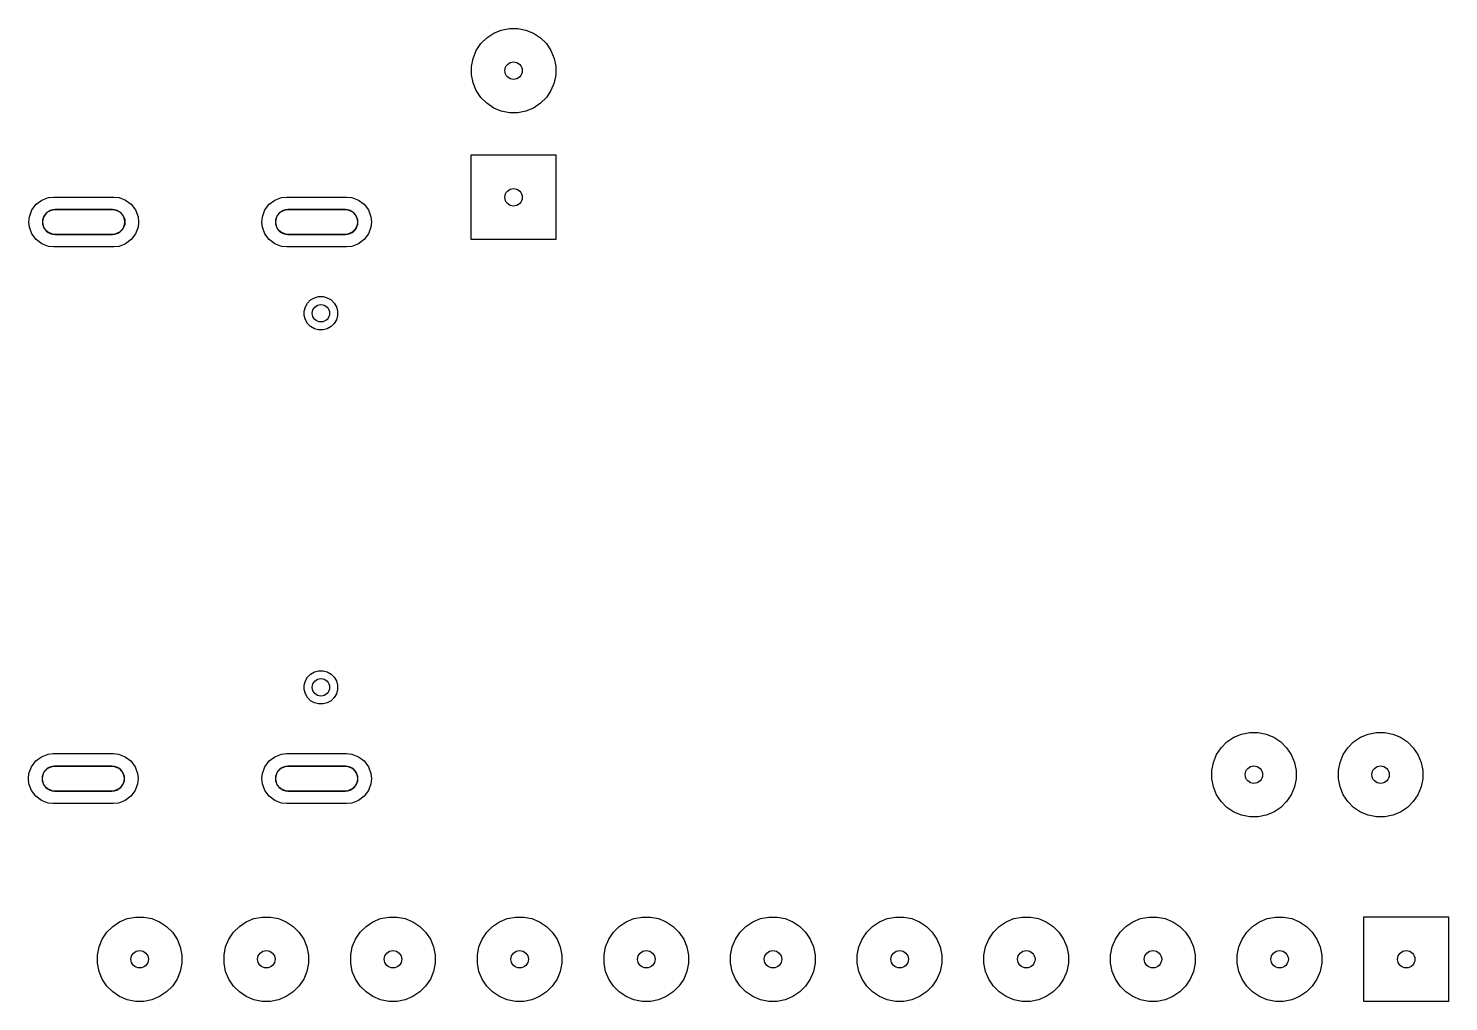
# Model space of a CAD drawing. Extents: x 2.11 to 4.4, y -4.7 to -3.04.
# Drawn here: x 2.109 to 3.23, y -4.699 to -3.931 of the extents above; entities that cross this region are included whole.
import ezdxf

# ---------------------------------------------------------------- set-up
doc = ezdxf.new("R2010")
doc.units = 0
doc.header["$MEASUREMENT"] = 0
doc.layers.add('BLACK', color=7, linetype='CONTINUOUS')

msp = doc.modelspace()

# ---------------------------------------------------------------- linework, layer by layer
at = {"layer": 'BLACK', "linetype": 'CONTINUOUS'}
for p, q in [((2.4709, -3.9381), (2.4764, -3.9345)), ((2.4764, -3.9345), (2.4824, -3.932)), ((2.4824, -3.932), (2.4888, -3.9307)), ((2.4888, -3.9307), (2.4954, -3.9307)), ((2.4954, -3.9307), (2.5018, -3.932)), ((2.5018, -3.932), (2.5079, -3.9345)), ((2.5079, -3.9345), (2.5134, -3.9381)), ((2.4626, -3.9482), (2.4663, -3.9427)), ((2.4663, -3.9427), (2.4709, -3.9381)), ((2.5134, -3.9381), (2.518, -3.9427)), ((2.518, -3.9427), (2.5216, -3.9482)), ((2.4588, -3.9607), (2.4601, -3.9543)), ((2.4601, -3.9543), (2.4626, -3.9482)), ((2.5216, -3.9482), (2.5241, -3.9543)), ((2.5241, -3.9543), (2.5254, -3.9607)), ((2.4588, -3.9673), (2.4588, -3.9607)), ((2.4601, -3.9737), (2.4588, -3.9673)), ((2.5254, -3.9673), (2.5241, -3.9737)), ((2.5254, -3.9607), (2.5254, -3.9673)), ((2.4626, -3.9798), (2.4601, -3.9737)), ((2.4663, -3.9852), (2.4626, -3.9798)), ((2.5216, -3.9798), (2.518, -3.9852)), ((2.5241, -3.9737), (2.5216, -3.9798)), ((2.4709, -3.9898), (2.4663, -3.9852)), ((2.4764, -3.9935), (2.4709, -3.9898)), ((2.5134, -3.9898), (2.5079, -3.9935)), ((2.518, -3.9852), (2.5134, -3.9898)), ((2.4824, -3.996), (2.4764, -3.9935)), ((2.4888, -3.9973), (2.4824, -3.996)), ((2.4954, -3.9973), (2.4888, -3.9973)), ((2.5018, -3.996), (2.4954, -3.9973)), ((2.5079, -3.9935), (2.5018, -3.996)), ((2.4587, -4.0974), (2.4587, -4.0305)), ((2.4587, -4.0305), (2.5256, -4.0305)), ((2.5256, -4.0305), (2.5256, -4.0974)), ((2.1119, -4.074), (2.1152, -4.0695)), ((2.1152, -4.0695), (2.1197, -4.0662)), ((2.1197, -4.0662), (2.125, -4.0642)), ((2.125, -4.0642), (2.1291, -4.0638)), ((2.1291, -4.0638), (2.1764, -4.0638)), ((2.1764, -4.0638), (2.1806, -4.0642)), ((2.1806, -4.0642), (2.1858, -4.0662)), ((2.1858, -4.0662), (2.1903, -4.0695)), ((2.1903, -4.0695), (2.1937, -4.074)), ((2.2957, -4.074), (2.2991, -4.0695)), ((2.2991, -4.0695), (2.3036, -4.0662)), ((2.3036, -4.0662), (2.3088, -4.0642)), ((2.3088, -4.0642), (2.313, -4.0638)), ((2.313, -4.0638), (2.3602, -4.0638)), ((2.3602, -4.0638), (2.3644, -4.0642)), ((2.3644, -4.0642), (2.3697, -4.0662)), ((2.3697, -4.0662), (2.3742, -4.0695)), ((2.3742, -4.0695), (2.3775, -4.074)), ((2.1095, -4.0835), (2.1099, -4.0793)), ((2.1099, -4.0793), (2.1119, -4.074)), ((2.1205, -4.0815), (2.1219, -4.078)), ((2.1219, -4.078), (2.1247, -4.0753)), ((2.1247, -4.0753), (2.1282, -4.0738)), ((2.1282, -4.0738), (2.1301, -4.0736)), ((2.1301, -4.0736), (2.1754, -4.0736)), ((2.1754, -4.0736), (2.1773, -4.0738)), ((2.1773, -4.0738), (2.1809, -4.0753)), ((2.1809, -4.0753), (2.1836, -4.078)), ((2.1836, -4.078), (2.1851, -4.0815)), ((2.1937, -4.074), (2.1956, -4.0793)), ((2.1956, -4.0793), (2.1961, -4.0835)), ((2.2933, -4.0835), (2.2938, -4.0793)), ((2.2938, -4.0793), (2.2957, -4.074)), ((2.3043, -4.0815), (2.3058, -4.078)), ((2.3058, -4.078), (2.3085, -4.0753)), ((2.3085, -4.0753), (2.3121, -4.0738)), ((2.3121, -4.0738), (2.314, -4.0736)), ((2.314, -4.0736), (2.3593, -4.0736)), ((2.3593, -4.0736), (2.3612, -4.0738)), ((2.3612, -4.0738), (2.3647, -4.0753)), ((2.3647, -4.0753), (2.3674, -4.078)), ((2.3674, -4.078), (2.3689, -4.0815)), ((2.3775, -4.074), (2.3795, -4.0793)), ((2.3795, -4.0793), (2.3799, -4.0835)), ((2.1099, -4.0876), (2.1095, -4.0835)), ((2.1119, -4.0929), (2.1099, -4.0876)), ((2.1205, -4.0854), (2.1205, -4.0815)), ((2.1219, -4.0889), (2.1205, -4.0854)), ((2.1247, -4.0916), (2.1219, -4.0889)), ((2.1282, -4.0931), (2.1247, -4.0916)), ((2.1809, -4.0916), (2.1773, -4.0931)), ((2.1836, -4.0889), (2.1809, -4.0916)), ((2.1851, -4.0854), (2.1836, -4.0889)), ((2.1851, -4.0815), (2.1851, -4.0854)), ((2.1956, -4.0876), (2.1937, -4.0929)), ((2.1961, -4.0835), (2.1956, -4.0876)), ((2.2938, -4.0876), (2.2933, -4.0835)), ((2.2957, -4.0929), (2.2938, -4.0876)), ((2.3043, -4.0854), (2.3043, -4.0815)), ((2.3058, -4.0889), (2.3043, -4.0854)), ((2.3085, -4.0916), (2.3058, -4.0889)), ((2.3121, -4.0931), (2.3085, -4.0916)), ((2.3647, -4.0916), (2.3612, -4.0931)), ((2.3674, -4.0889), (2.3647, -4.0916)), ((2.3689, -4.0854), (2.3674, -4.0889)), ((2.3689, -4.0815), (2.3689, -4.0854)), ((2.3795, -4.0876), (2.3775, -4.0929)), ((2.3799, -4.0835), (2.3795, -4.0876)), ((2.1152, -4.0974), (2.1119, -4.0929)), ((2.1197, -4.1007), (2.1152, -4.0974)), ((2.125, -4.1027), (2.1197, -4.1007)), ((2.1291, -4.1031), (2.125, -4.1027)), ((2.1301, -4.0933), (2.1282, -4.0931)), ((2.1764, -4.1031), (2.1291, -4.1031)), ((2.1754, -4.0933), (2.1301, -4.0933)), ((2.1773, -4.0931), (2.1754, -4.0933)), ((2.1806, -4.1027), (2.1764, -4.1031)), ((2.1858, -4.1007), (2.1806, -4.1027)), ((2.1903, -4.0974), (2.1858, -4.1007)), ((2.1937, -4.0929), (2.1903, -4.0974)), ((2.2991, -4.0974), (2.2957, -4.0929)), ((2.3036, -4.1007), (2.2991, -4.0974)), ((2.3088, -4.1027), (2.3036, -4.1007)), ((2.313, -4.1031), (2.3088, -4.1027)), ((2.314, -4.0933), (2.3121, -4.0931)), ((2.3602, -4.1031), (2.313, -4.1031)), ((2.3593, -4.0933), (2.314, -4.0933)), ((2.3612, -4.0931), (2.3593, -4.0933)), ((2.3644, -4.1027), (2.3602, -4.1031)), ((2.3697, -4.1007), (2.3644, -4.1027)), ((2.3742, -4.0974), (2.3697, -4.1007)), ((2.3775, -4.0929), (2.3742, -4.0974)), ((2.5256, -4.0974), (2.4587, -4.0974)), ((2.3278, -4.1505), (2.3295, -4.1475)), ((2.3295, -4.1475), (2.3319, -4.145)), ((2.3319, -4.145), (2.3349, -4.1433)), ((2.3349, -4.1433), (2.3382, -4.1424)), ((2.3382, -4.1424), (2.3417, -4.1424)), ((2.3417, -4.1424), (2.345, -4.1433)), ((2.345, -4.1433), (2.348, -4.145)), ((2.348, -4.145), (2.3504, -4.1475)), ((2.3504, -4.1475), (2.3522, -4.1505)), ((2.3269, -4.1538), (2.3278, -4.1505)), ((2.3269, -4.1572), (2.3269, -4.1538)), ((2.3278, -4.1606), (2.3269, -4.1572)), ((2.3522, -4.1505), (2.353, -4.1538)), ((2.353, -4.1572), (2.3522, -4.1606)), ((2.353, -4.1538), (2.353, -4.1572)), ((2.3295, -4.1635), (2.3278, -4.1606)), ((2.3319, -4.166), (2.3295, -4.1635)), ((2.3349, -4.1677), (2.3319, -4.166)), ((2.3382, -4.1686), (2.3349, -4.1677)), ((2.3417, -4.1686), (2.3382, -4.1686)), ((2.345, -4.1677), (2.3417, -4.1686)), ((2.348, -4.166), (2.345, -4.1677)), ((2.3504, -4.1635), (2.348, -4.166)), ((2.3522, -4.1606), (2.3504, -4.1635)), ((2.3319, -4.4403), (2.3349, -4.4386)), ((2.3349, -4.4386), (2.3382, -4.4377)), ((2.3382, -4.4377), (2.3417, -4.4377)), ((2.3417, -4.4377), (2.345, -4.4386)), ((2.345, -4.4386), (2.348, -4.4403)), ((2.3269, -4.4491), (2.3278, -4.4457)), ((2.3269, -4.4525), (2.3269, -4.4491)), ((2.3278, -4.4457), (2.3295, -4.4428)), ((2.3295, -4.4428), (2.3319, -4.4403)), ((2.348, -4.4403), (2.3504, -4.4428)), ((2.3504, -4.4428), (2.3522, -4.4457)), ((2.3522, -4.4457), (2.353, -4.4491)), ((2.353, -4.4491), (2.353, -4.4525)), ((2.3278, -4.4558), (2.3269, -4.4525)), ((2.3295, -4.4588), (2.3278, -4.4558)), ((2.3319, -4.4613), (2.3295, -4.4588)), ((2.3349, -4.463), (2.3319, -4.4613)), ((2.348, -4.4613), (2.345, -4.463)), ((2.3504, -4.4588), (2.348, -4.4613)), ((2.3522, -4.4558), (2.3504, -4.4588)), ((2.353, -4.4525), (2.3522, -4.4558)), ((2.3382, -4.4639), (2.3349, -4.463)), ((2.3417, -4.4639), (2.3382, -4.4639)), ((2.345, -4.463), (2.3417, -4.4639)), ((3.0507, -4.4985), (3.0553, -4.4938)), ((3.0553, -4.4938), (3.0608, -4.4902)), ((3.0608, -4.4902), (3.0669, -4.4877)), ((3.0669, -4.4877), (3.0733, -4.4864)), ((3.0733, -4.4864), (3.0799, -4.4864)), ((3.0799, -4.4864), (3.0863, -4.4877)), ((3.0863, -4.4877), (3.0923, -4.4902)), ((3.0923, -4.4902), (3.0978, -4.4938)), ((3.0978, -4.4938), (3.1024, -4.4985)), ((3.1507, -4.4985), (3.1553, -4.4938)), ((3.1553, -4.4938), (3.1608, -4.4902)), ((3.1608, -4.4902), (3.1669, -4.4877)), ((3.1669, -4.4877), (3.1733, -4.4864)), ((3.1733, -4.4864), (3.1799, -4.4864)), ((3.1799, -4.4864), (3.1863, -4.4877)), ((3.1863, -4.4877), (3.1923, -4.4902)), ((3.1923, -4.4902), (3.1978, -4.4938)), ((3.1978, -4.4938), (3.2024, -4.4985)), ((2.1148, -4.5089), (2.1193, -4.5056)), ((2.1193, -4.5056), (2.1246, -4.5036)), ((2.1246, -4.5036), (2.1287, -4.5031)), ((2.1287, -4.5031), (2.176, -4.5031)), ((2.176, -4.5031), (2.1802, -4.5036)), ((2.1802, -4.5036), (2.1854, -4.5056)), ((2.1854, -4.5056), (2.1899, -4.5089)), ((2.2991, -4.5089), (2.3036, -4.5056)), ((2.3036, -4.5056), (2.3088, -4.5036)), ((2.3088, -4.5036), (2.313, -4.5031)), ((2.313, -4.5031), (2.3602, -4.5031)), ((2.3602, -4.5031), (2.3644, -4.5036)), ((2.3644, -4.5036), (2.3697, -4.5056)), ((2.3697, -4.5056), (2.3742, -4.5089)), ((3.0446, -4.51), (3.0471, -4.5039)), ((3.0471, -4.5039), (3.0507, -4.4985)), ((3.1024, -4.4985), (3.1061, -4.5039)), ((3.1061, -4.5039), (3.1086, -4.51)), ((3.1446, -4.51), (3.1471, -4.5039)), ((3.1471, -4.5039), (3.1507, -4.4985)), ((3.2024, -4.4985), (3.2061, -4.5039)), ((3.2061, -4.5039), (3.2086, -4.51)), ((2.1095, -4.5187), (2.1115, -4.5134)), ((2.1115, -4.5134), (2.1148, -4.5089)), ((2.1201, -4.5209), (2.1215, -4.5174)), ((2.1215, -4.5174), (2.1243, -4.5147)), ((2.1243, -4.5147), (2.1278, -4.5132)), ((2.1278, -4.5132), (2.1297, -4.513)), ((2.1297, -4.513), (2.175, -4.513)), ((2.175, -4.513), (2.1769, -4.5132)), ((2.1769, -4.5132), (2.1805, -4.5147)), ((2.1805, -4.5147), (2.1832, -4.5174)), ((2.1832, -4.5174), (2.1847, -4.5209)), ((2.1899, -4.5089), (2.1933, -4.5134)), ((2.1933, -4.5134), (2.1952, -4.5187)), ((2.2938, -4.5187), (2.2957, -4.5134)), ((2.2957, -4.5134), (2.2991, -4.5089)), ((2.3043, -4.5209), (2.3058, -4.5174)), ((2.3058, -4.5174), (2.3085, -4.5147)), ((2.3085, -4.5147), (2.3121, -4.5132)), ((2.3121, -4.5132), (2.314, -4.513)), ((2.314, -4.513), (2.3593, -4.513)), ((2.3593, -4.513), (2.3612, -4.5132)), ((2.3612, -4.5132), (2.3647, -4.5147)), ((2.3647, -4.5147), (2.3674, -4.5174)), ((2.3674, -4.5174), (2.3689, -4.5209)), ((2.3742, -4.5089), (2.3775, -4.5134)), ((2.3775, -4.5134), (2.3795, -4.5187)), ((3.0433, -4.5164), (3.0446, -4.51)), ((3.0433, -4.523), (3.0433, -4.5164)), ((3.1086, -4.51), (3.1099, -4.5164)), ((3.1099, -4.5164), (3.1099, -4.523)), ((3.1433, -4.5164), (3.1446, -4.51)), ((3.1433, -4.523), (3.1433, -4.5164)), ((3.2086, -4.51), (3.2099, -4.5164)), ((3.2099, -4.5164), (3.2099, -4.523)), ((2.1091, -4.5228), (2.1095, -4.5187)), ((2.1095, -4.527), (2.1091, -4.5228)), ((2.1115, -4.5323), (2.1095, -4.527)), ((2.1201, -4.5248), (2.1201, -4.5209)), ((2.1215, -4.5283), (2.1201, -4.5248)), ((2.1243, -4.531), (2.1215, -4.5283)), ((2.1832, -4.5283), (2.1805, -4.531)), ((2.1847, -4.5248), (2.1832, -4.5283)), ((2.1847, -4.5209), (2.1847, -4.5248)), ((2.1952, -4.527), (2.1933, -4.5323)), ((2.1952, -4.5187), (2.1957, -4.5228)), ((2.1957, -4.5228), (2.1952, -4.527)), ((2.2933, -4.5228), (2.2938, -4.5187)), ((2.2938, -4.527), (2.2933, -4.5228)), ((2.2957, -4.5323), (2.2938, -4.527)), ((2.3043, -4.5248), (2.3043, -4.5209)), ((2.3058, -4.5283), (2.3043, -4.5248)), ((2.3085, -4.531), (2.3058, -4.5283)), ((2.3674, -4.5283), (2.3647, -4.531)), ((2.3689, -4.5248), (2.3674, -4.5283)), ((2.3689, -4.5209), (2.3689, -4.5248)), ((2.3795, -4.527), (2.3775, -4.5323)), ((2.3795, -4.5187), (2.3799, -4.5228)), ((2.3799, -4.5228), (2.3795, -4.527)), ((3.0446, -4.5294), (3.0433, -4.523)), ((3.0471, -4.5355), (3.0446, -4.5294)), ((3.1086, -4.5294), (3.1061, -4.5355)), ((3.1099, -4.523), (3.1086, -4.5294)), ((3.1446, -4.5294), (3.1433, -4.523)), ((3.1471, -4.5355), (3.1446, -4.5294)), ((3.2086, -4.5294), (3.2061, -4.5355)), ((3.2099, -4.523), (3.2086, -4.5294)), ((2.1148, -4.5368), (2.1115, -4.5323)), ((2.1193, -4.5401), (2.1148, -4.5368)), ((2.1246, -4.5421), (2.1193, -4.5401)), ((2.1278, -4.5325), (2.1243, -4.531)), ((2.1297, -4.5327), (2.1278, -4.5325)), ((2.175, -4.5327), (2.1297, -4.5327)), ((2.1769, -4.5325), (2.175, -4.5327)), ((2.1805, -4.531), (2.1769, -4.5325)), ((2.1854, -4.5401), (2.1802, -4.5421)), ((2.1899, -4.5368), (2.1854, -4.5401)), ((2.1933, -4.5323), (2.1899, -4.5368)), ((2.2991, -4.5368), (2.2957, -4.5323)), ((2.3036, -4.5401), (2.2991, -4.5368)), ((2.3088, -4.5421), (2.3036, -4.5401)), ((2.3121, -4.5325), (2.3085, -4.531)), ((2.314, -4.5327), (2.3121, -4.5325)), ((2.3593, -4.5327), (2.314, -4.5327)), ((2.3612, -4.5325), (2.3593, -4.5327)), ((2.3647, -4.531), (2.3612, -4.5325)), ((2.3697, -4.5401), (2.3644, -4.5421)), ((2.3742, -4.5368), (2.3697, -4.5401)), ((2.3775, -4.5323), (2.3742, -4.5368)), ((3.0507, -4.5409), (3.0471, -4.5355)), ((3.0553, -4.5456), (3.0507, -4.5409)), ((3.1024, -4.5409), (3.0978, -4.5456)), ((3.1061, -4.5355), (3.1024, -4.5409)), ((3.1507, -4.5409), (3.1471, -4.5355)), ((3.1553, -4.5456), (3.1507, -4.5409)), ((3.2024, -4.5409), (3.1978, -4.5456)), ((3.2061, -4.5355), (3.2024, -4.5409)), ((2.1287, -4.5425), (2.1246, -4.5421)), ((2.176, -4.5425), (2.1287, -4.5425)), ((2.1802, -4.5421), (2.176, -4.5425)), ((2.313, -4.5425), (2.3088, -4.5421)), ((2.3602, -4.5425), (2.313, -4.5425)), ((2.3644, -4.5421), (2.3602, -4.5425)), ((3.0608, -4.5492), (3.0553, -4.5456)), ((3.0669, -4.5517), (3.0608, -4.5492)), ((3.0733, -4.553), (3.0669, -4.5517)), ((3.0863, -4.5517), (3.0799, -4.553)), ((3.0923, -4.5492), (3.0863, -4.5517)), ((3.0978, -4.5456), (3.0923, -4.5492)), ((3.1608, -4.5492), (3.1553, -4.5456)), ((3.1669, -4.5517), (3.1608, -4.5492)), ((3.1733, -4.553), (3.1669, -4.5517)), ((3.1863, -4.5517), (3.1799, -4.553)), ((3.1923, -4.5492), (3.1863, -4.5517)), ((3.1978, -4.5456), (3.1923, -4.5492)), ((3.0799, -4.553), (3.0733, -4.553)), ((3.1799, -4.553), (3.1733, -4.553)), ((2.171, -4.6441), (2.1756, -4.6395)), ((2.1756, -4.6395), (2.1811, -4.6358)), ((2.1811, -4.6358), (2.1871, -4.6333)), ((2.1871, -4.6333), (2.1936, -4.6321)), ((2.1936, -4.6321), (2.2001, -4.6321)), ((2.2001, -4.6321), (2.2066, -4.6333)), ((2.2066, -4.6333), (2.2126, -4.6358)), ((2.2126, -4.6358), (2.2181, -4.6395)), ((2.2181, -4.6395), (2.2227, -4.6441)), ((2.271, -4.6441), (2.2756, -4.6395)), ((2.2756, -4.6395), (2.2811, -4.6358)), ((2.2811, -4.6358), (2.2871, -4.6333)), ((2.2871, -4.6333), (2.2936, -4.6321)), ((2.2936, -4.6321), (2.3001, -4.6321)), ((2.3001, -4.6321), (2.3066, -4.6333)), ((2.3066, -4.6333), (2.3126, -4.6358)), ((2.3126, -4.6358), (2.3181, -4.6395)), ((2.3181, -4.6395), (2.3227, -4.6441)), ((2.371, -4.6441), (2.3756, -4.6395)), ((2.3756, -4.6395), (2.3811, -4.6358)), ((2.3811, -4.6358), (2.3871, -4.6333)), ((2.3871, -4.6333), (2.3936, -4.6321)), ((2.3936, -4.6321), (2.4001, -4.6321)), ((2.4001, -4.6321), (2.4066, -4.6333)), ((2.4066, -4.6333), (2.4126, -4.6358)), ((2.4126, -4.6358), (2.4181, -4.6395)), ((2.4181, -4.6395), (2.4227, -4.6441)), ((2.471, -4.6441), (2.4756, -4.6395)), ((2.4756, -4.6395), (2.4811, -4.6358)), ((2.4811, -4.6358), (2.4871, -4.6333)), ((2.4871, -4.6333), (2.4936, -4.6321)), ((2.4936, -4.6321), (2.5001, -4.6321)), ((2.5001, -4.6321), (2.5066, -4.6333)), ((2.5066, -4.6333), (2.5126, -4.6358)), ((2.5126, -4.6358), (2.5181, -4.6395)), ((2.5181, -4.6395), (2.5227, -4.6441)), ((2.571, -4.6441), (2.5756, -4.6395)), ((2.5756, -4.6395), (2.5811, -4.6358)), ((2.5811, -4.6358), (2.5871, -4.6333)), ((2.5871, -4.6333), (2.5936, -4.6321)), ((2.5936, -4.6321), (2.6001, -4.6321)), ((2.6001, -4.6321), (2.6066, -4.6333)), ((2.6066, -4.6333), (2.6126, -4.6358)), ((2.6126, -4.6358), (2.6181, -4.6395)), ((2.6181, -4.6395), (2.6227, -4.6441)), ((2.671, -4.6441), (2.6756, -4.6395)), ((2.6756, -4.6395), (2.6811, -4.6358)), ((2.6811, -4.6358), (2.6871, -4.6333)), ((2.6871, -4.6333), (2.6936, -4.6321)), ((2.6936, -4.6321), (2.7001, -4.6321)), ((2.7001, -4.6321), (2.7066, -4.6333)), ((2.7066, -4.6333), (2.7126, -4.6358)), ((2.7126, -4.6358), (2.7181, -4.6395)), ((2.7181, -4.6395), (2.7227, -4.6441)), ((2.771, -4.6441), (2.7756, -4.6395)), ((2.7756, -4.6395), (2.7811, -4.6358)), ((2.7811, -4.6358), (2.7871, -4.6333)), ((2.7871, -4.6333), (2.7936, -4.6321)), ((2.7936, -4.6321), (2.8001, -4.6321)), ((2.8001, -4.6321), (2.8066, -4.6333)), ((2.8066, -4.6333), (2.8126, -4.6358)), ((2.8126, -4.6358), (2.8181, -4.6395)), ((2.8181, -4.6395), (2.8227, -4.6441)), ((2.871, -4.6441), (2.8756, -4.6395)), ((2.8756, -4.6395), (2.8811, -4.6358)), ((2.8811, -4.6358), (2.8871, -4.6333)), ((2.8871, -4.6333), (2.8936, -4.6321)), ((2.8936, -4.6321), (2.9001, -4.6321)), ((2.9001, -4.6321), (2.9066, -4.6333)), ((2.9066, -4.6333), (2.9126, -4.6358)), ((2.9126, -4.6358), (2.9181, -4.6395)), ((2.9181, -4.6395), (2.9227, -4.6441)), ((2.971, -4.6441), (2.9756, -4.6395)), ((2.9756, -4.6395), (2.9811, -4.6358)), ((2.9811, -4.6358), (2.9871, -4.6333)), ((2.9871, -4.6333), (2.9936, -4.6321)), ((2.9936, -4.6321), (3.0001, -4.6321)), ((3.0001, -4.6321), (3.0066, -4.6333)), ((3.0066, -4.6333), (3.0126, -4.6358)), ((3.0126, -4.6358), (3.0181, -4.6395)), ((3.0181, -4.6395), (3.0227, -4.6441)), ((3.071, -4.6441), (3.0756, -4.6395)), ((3.0756, -4.6395), (3.0811, -4.6358)), ((3.0811, -4.6358), (3.0871, -4.6333)), ((3.0871, -4.6333), (3.0936, -4.6321)), ((3.0936, -4.6321), (3.1001, -4.6321)), ((3.1001, -4.6321), (3.1066, -4.6333)), ((3.1066, -4.6333), (3.1126, -4.6358)), ((3.1126, -4.6358), (3.1181, -4.6395)), ((3.1181, -4.6395), (3.1227, -4.6441)), ((3.1634, -4.6988), (3.1634, -4.6319)), ((3.1634, -4.6319), (3.2303, -4.6319)), ((3.2303, -4.6319), (3.2303, -4.6988)), ((2.1648, -4.6556), (2.1673, -4.6496)), ((2.1673, -4.6496), (2.171, -4.6441)), ((2.2227, -4.6441), (2.2264, -4.6496)), ((2.2264, -4.6496), (2.2289, -4.6556)), ((2.2648, -4.6556), (2.2673, -4.6496)), ((2.2673, -4.6496), (2.271, -4.6441)), ((2.3227, -4.6441), (2.3264, -4.6496)), ((2.3264, -4.6496), (2.3289, -4.6556)), ((2.3648, -4.6556), (2.3673, -4.6496)), ((2.3673, -4.6496), (2.371, -4.6441)), ((2.4227, -4.6441), (2.4264, -4.6496)), ((2.4264, -4.6496), (2.4289, -4.6556)), ((2.4648, -4.6556), (2.4673, -4.6496)), ((2.4673, -4.6496), (2.471, -4.6441)), ((2.5227, -4.6441), (2.5264, -4.6496)), ((2.5264, -4.6496), (2.5289, -4.6556)), ((2.5648, -4.6556), (2.5673, -4.6496)), ((2.5673, -4.6496), (2.571, -4.6441)), ((2.6227, -4.6441), (2.6264, -4.6496)), ((2.6264, -4.6496), (2.6289, -4.6556)), ((2.6648, -4.6556), (2.6673, -4.6496)), ((2.6673, -4.6496), (2.671, -4.6441)), ((2.7227, -4.6441), (2.7264, -4.6496)), ((2.7264, -4.6496), (2.7289, -4.6556)), ((2.7648, -4.6556), (2.7673, -4.6496)), ((2.7673, -4.6496), (2.771, -4.6441)), ((2.8227, -4.6441), (2.8264, -4.6496)), ((2.8264, -4.6496), (2.8289, -4.6556)), ((2.8648, -4.6556), (2.8673, -4.6496)), ((2.8673, -4.6496), (2.871, -4.6441)), ((2.9227, -4.6441), (2.9264, -4.6496)), ((2.9264, -4.6496), (2.9289, -4.6556)), ((2.9648, -4.6556), (2.9673, -4.6496)), ((2.9673, -4.6496), (2.971, -4.6441)), ((3.0227, -4.6441), (3.0264, -4.6496)), ((3.0264, -4.6496), (3.0289, -4.6556)), ((3.0648, -4.6556), (3.0673, -4.6496)), ((3.0673, -4.6496), (3.071, -4.6441)), ((3.1227, -4.6441), (3.1264, -4.6496)), ((3.1264, -4.6496), (3.1289, -4.6556)), ((2.1635, -4.6621), (2.1648, -4.6556)), ((2.1635, -4.6686), (2.1635, -4.6621)), ((2.2289, -4.6556), (2.2302, -4.6621)), ((2.2302, -4.6621), (2.2302, -4.6686)), ((2.2635, -4.6621), (2.2648, -4.6556)), ((2.2635, -4.6686), (2.2635, -4.6621)), ((2.3289, -4.6556), (2.3302, -4.6621)), ((2.3302, -4.6621), (2.3302, -4.6686)), ((2.3635, -4.6621), (2.3648, -4.6556)), ((2.3635, -4.6686), (2.3635, -4.6621)), ((2.4289, -4.6556), (2.4302, -4.6621)), ((2.4302, -4.6621), (2.4302, -4.6686)), ((2.4635, -4.6621), (2.4648, -4.6556)), ((2.4635, -4.6686), (2.4635, -4.6621)), ((2.5289, -4.6556), (2.5302, -4.6621)), ((2.5302, -4.6621), (2.5302, -4.6686)), ((2.5635, -4.6621), (2.5648, -4.6556)), ((2.5635, -4.6686), (2.5635, -4.6621)), ((2.6289, -4.6556), (2.6302, -4.6621)), ((2.6302, -4.6621), (2.6302, -4.6686)), ((2.6635, -4.6621), (2.6648, -4.6556)), ((2.6635, -4.6686), (2.6635, -4.6621)), ((2.7289, -4.6556), (2.7302, -4.6621)), ((2.7302, -4.6621), (2.7302, -4.6686)), ((2.7635, -4.6621), (2.7648, -4.6556)), ((2.7635, -4.6686), (2.7635, -4.6621)), ((2.8289, -4.6556), (2.8302, -4.6621)), ((2.8302, -4.6621), (2.8302, -4.6686)), ((2.8635, -4.6621), (2.8648, -4.6556)), ((2.8635, -4.6686), (2.8635, -4.6621)), ((2.9289, -4.6556), (2.9302, -4.6621)), ((2.9302, -4.6621), (2.9302, -4.6686)), ((2.9635, -4.6621), (2.9648, -4.6556)), ((2.9635, -4.6686), (2.9635, -4.6621)), ((3.0289, -4.6556), (3.0302, -4.6621)), ((3.0302, -4.6621), (3.0302, -4.6686)), ((3.0635, -4.6621), (3.0648, -4.6556)), ((3.0635, -4.6686), (3.0635, -4.6621)), ((3.1289, -4.6556), (3.1302, -4.6621)), ((3.1302, -4.6621), (3.1302, -4.6686)), ((2.1648, -4.6751), (2.1635, -4.6686)), ((2.1673, -4.6811), (2.1648, -4.6751)), ((2.2289, -4.6751), (2.2264, -4.6811)), ((2.2302, -4.6686), (2.2289, -4.6751)), ((2.2648, -4.6751), (2.2635, -4.6686)), ((2.2673, -4.6811), (2.2648, -4.6751)), ((2.3289, -4.6751), (2.3264, -4.6811)), ((2.3302, -4.6686), (2.3289, -4.6751)), ((2.3648, -4.6751), (2.3635, -4.6686)), ((2.3673, -4.6811), (2.3648, -4.6751)), ((2.4289, -4.6751), (2.4264, -4.6811)), ((2.4302, -4.6686), (2.4289, -4.6751)), ((2.4648, -4.6751), (2.4635, -4.6686)), ((2.4673, -4.6811), (2.4648, -4.6751)), ((2.5289, -4.6751), (2.5264, -4.6811)), ((2.5302, -4.6686), (2.5289, -4.6751)), ((2.5648, -4.6751), (2.5635, -4.6686)), ((2.5673, -4.6811), (2.5648, -4.6751)), ((2.6289, -4.6751), (2.6264, -4.6811)), ((2.6302, -4.6686), (2.6289, -4.6751)), ((2.6648, -4.6751), (2.6635, -4.6686)), ((2.6673, -4.6811), (2.6648, -4.6751)), ((2.7289, -4.6751), (2.7264, -4.6811)), ((2.7302, -4.6686), (2.7289, -4.6751)), ((2.7648, -4.6751), (2.7635, -4.6686)), ((2.7673, -4.6811), (2.7648, -4.6751)), ((2.8289, -4.6751), (2.8264, -4.6811)), ((2.8302, -4.6686), (2.8289, -4.6751)), ((2.8648, -4.6751), (2.8635, -4.6686)), ((2.8673, -4.6811), (2.8648, -4.6751)), ((2.9289, -4.6751), (2.9264, -4.6811)), ((2.9302, -4.6686), (2.9289, -4.6751)), ((2.9648, -4.6751), (2.9635, -4.6686)), ((2.9673, -4.6811), (2.9648, -4.6751)), ((3.0289, -4.6751), (3.0264, -4.6811)), ((3.0302, -4.6686), (3.0289, -4.6751)), ((3.0648, -4.6751), (3.0635, -4.6686)), ((3.0673, -4.6811), (3.0648, -4.6751)), ((3.1289, -4.6751), (3.1264, -4.6811)), ((3.1302, -4.6686), (3.1289, -4.6751)), ((2.171, -4.6866), (2.1673, -4.6811)), ((2.1756, -4.6912), (2.171, -4.6866)), ((2.2227, -4.6866), (2.2181, -4.6912)), ((2.2264, -4.6811), (2.2227, -4.6866)), ((2.271, -4.6866), (2.2673, -4.6811)), ((2.2756, -4.6912), (2.271, -4.6866)), ((2.3227, -4.6866), (2.3181, -4.6912)), ((2.3264, -4.6811), (2.3227, -4.6866)), ((2.371, -4.6866), (2.3673, -4.6811)), ((2.3756, -4.6912), (2.371, -4.6866)), ((2.4227, -4.6866), (2.4181, -4.6912)), ((2.4264, -4.6811), (2.4227, -4.6866)), ((2.471, -4.6866), (2.4673, -4.6811)), ((2.4756, -4.6912), (2.471, -4.6866)), ((2.5227, -4.6866), (2.5181, -4.6912)), ((2.5264, -4.6811), (2.5227, -4.6866)), ((2.571, -4.6866), (2.5673, -4.6811)), ((2.5756, -4.6912), (2.571, -4.6866)), ((2.6227, -4.6866), (2.6181, -4.6912)), ((2.6264, -4.6811), (2.6227, -4.6866)), ((2.671, -4.6866), (2.6673, -4.6811)), ((2.6756, -4.6912), (2.671, -4.6866)), ((2.7227, -4.6866), (2.7181, -4.6912)), ((2.7264, -4.6811), (2.7227, -4.6866)), ((2.771, -4.6866), (2.7673, -4.6811)), ((2.7756, -4.6912), (2.771, -4.6866)), ((2.8227, -4.6866), (2.8181, -4.6912)), ((2.8264, -4.6811), (2.8227, -4.6866)), ((2.871, -4.6866), (2.8673, -4.6811)), ((2.8756, -4.6912), (2.871, -4.6866)), ((2.9227, -4.6866), (2.9181, -4.6912)), ((2.9264, -4.6811), (2.9227, -4.6866)), ((2.971, -4.6866), (2.9673, -4.6811)), ((2.9756, -4.6912), (2.971, -4.6866)), ((3.0227, -4.6866), (3.0181, -4.6912)), ((3.0264, -4.6811), (3.0227, -4.6866)), ((3.071, -4.6866), (3.0673, -4.6811)), ((3.0756, -4.6912), (3.071, -4.6866)), ((3.1227, -4.6866), (3.1181, -4.6912)), ((3.1264, -4.6811), (3.1227, -4.6866)), ((2.1811, -4.6949), (2.1756, -4.6912)), ((2.1871, -4.6974), (2.1811, -4.6949)), ((2.1936, -4.6987), (2.1871, -4.6974)), ((2.2066, -4.6974), (2.2001, -4.6987)), ((2.2126, -4.6949), (2.2066, -4.6974)), ((2.2181, -4.6912), (2.2126, -4.6949)), ((2.2811, -4.6949), (2.2756, -4.6912)), ((2.2871, -4.6974), (2.2811, -4.6949)), ((2.2936, -4.6987), (2.2871, -4.6974)), ((2.3066, -4.6974), (2.3001, -4.6987)), ((2.3126, -4.6949), (2.3066, -4.6974)), ((2.3181, -4.6912), (2.3126, -4.6949)), ((2.3811, -4.6949), (2.3756, -4.6912)), ((2.3871, -4.6974), (2.3811, -4.6949)), ((2.3936, -4.6987), (2.3871, -4.6974)), ((2.4066, -4.6974), (2.4001, -4.6987)), ((2.4126, -4.6949), (2.4066, -4.6974)), ((2.4181, -4.6912), (2.4126, -4.6949)), ((2.4811, -4.6949), (2.4756, -4.6912)), ((2.4871, -4.6974), (2.4811, -4.6949)), ((2.4936, -4.6987), (2.4871, -4.6974)), ((2.5066, -4.6974), (2.5001, -4.6987)), ((2.5126, -4.6949), (2.5066, -4.6974)), ((2.5181, -4.6912), (2.5126, -4.6949)), ((2.5811, -4.6949), (2.5756, -4.6912)), ((2.5871, -4.6974), (2.5811, -4.6949)), ((2.5936, -4.6987), (2.5871, -4.6974)), ((2.6066, -4.6974), (2.6001, -4.6987)), ((2.6126, -4.6949), (2.6066, -4.6974)), ((2.6181, -4.6912), (2.6126, -4.6949)), ((2.6811, -4.6949), (2.6756, -4.6912)), ((2.6871, -4.6974), (2.6811, -4.6949)), ((2.6936, -4.6987), (2.6871, -4.6974)), ((2.7066, -4.6974), (2.7001, -4.6987)), ((2.7126, -4.6949), (2.7066, -4.6974)), ((2.7181, -4.6912), (2.7126, -4.6949)), ((2.7811, -4.6949), (2.7756, -4.6912)), ((2.7871, -4.6974), (2.7811, -4.6949)), ((2.7936, -4.6987), (2.7871, -4.6974)), ((2.8066, -4.6974), (2.8001, -4.6987)), ((2.8126, -4.6949), (2.8066, -4.6974)), ((2.8181, -4.6912), (2.8126, -4.6949)), ((2.8811, -4.6949), (2.8756, -4.6912)), ((2.8871, -4.6974), (2.8811, -4.6949)), ((2.8936, -4.6987), (2.8871, -4.6974)), ((2.9066, -4.6974), (2.9001, -4.6987)), ((2.9126, -4.6949), (2.9066, -4.6974)), ((2.9181, -4.6912), (2.9126, -4.6949)), ((2.9811, -4.6949), (2.9756, -4.6912)), ((2.9871, -4.6974), (2.9811, -4.6949)), ((2.9936, -4.6987), (2.9871, -4.6974)), ((3.0066, -4.6974), (3.0001, -4.6987)), ((3.0126, -4.6949), (3.0066, -4.6974)), ((3.0181, -4.6912), (3.0126, -4.6949)), ((3.0811, -4.6949), (3.0756, -4.6912)), ((3.0871, -4.6974), (3.0811, -4.6949)), ((3.0936, -4.6987), (3.0871, -4.6974)), ((3.1066, -4.6974), (3.1001, -4.6987)), ((3.1126, -4.6949), (3.1066, -4.6974)), ((3.1181, -4.6912), (3.1126, -4.6949)), ((2.2001, -4.6987), (2.1936, -4.6987)), ((2.3001, -4.6987), (2.2936, -4.6987)), ((2.4001, -4.6987), (2.3936, -4.6987)), ((2.5001, -4.6987), (2.4936, -4.6987)), ((2.6001, -4.6987), (2.5936, -4.6987)), ((2.7001, -4.6987), (2.6936, -4.6987)), ((2.8001, -4.6987), (2.7936, -4.6987)), ((2.9001, -4.6987), (2.8936, -4.6987)), ((3.0001, -4.6987), (2.9936, -4.6987)), ((3.1001, -4.6987), (3.0936, -4.6987)), ((3.2303, -4.6988), (3.1634, -4.6988))]:
    msp.add_line(p, q, dxfattribs=at)
at = {"layer": 'BLACK'}
for centre in [(2.4921, -3.964), (2.4921, -4.064), (2.34, -4.1555), (2.34, -4.4508), (3.0766, -4.5197), (3.1766, -4.5197), (2.1969, -4.6654), (2.2969, -4.6654), (2.3969, -4.6654), (2.4969, -4.6654), (2.5969, -4.6654), (2.6969, -4.6654), (2.7969, -4.6654), (2.8969, -4.6654), (2.9969, -4.6654), (3.0969, -4.6654), (3.1969, -4.6654)]:
    msp.add_circle(centre, 0.00689, dxfattribs=at)
at = {"layer": 'WHITE', "linetype": 'CONTINUOUS'}
for p, q in [((2.1754, -4.0736), (2.1301, -4.0736)), ((2.3593, -4.0736), (2.314, -4.0736)), ((2.1301, -4.0933), (2.1754, -4.0933)), ((2.314, -4.0933), (2.3593, -4.0933)), ((2.175, -4.513), (2.1297, -4.513)), ((2.3593, -4.513), (2.314, -4.513)), ((2.1297, -4.5327), (2.175, -4.5327)), ((2.314, -4.5327), (2.3593, -4.5327))]:
    msp.add_line(p, q, dxfattribs=at)
at = {"layer": 'WHITE'}
for centre in [(2.4921, -3.964), (2.4921, -4.064), (2.34, -4.1555), (2.34, -4.4508), (3.0766, -4.5197), (3.1766, -4.5197), (2.1969, -4.6654), (2.2969, -4.6654), (2.3969, -4.6654), (2.4969, -4.6654), (2.5969, -4.6654), (2.6969, -4.6654), (2.7969, -4.6654), (2.8969, -4.6654), (2.9969, -4.6654), (3.0969, -4.6654), (3.1969, -4.6654)]:
    msp.add_circle(centre, 0.00689, dxfattribs=at)
for centre, start, end in [((2.1301, -4.0835), 90, 270), ((2.1754, -4.0835), 270, 450), ((2.314, -4.0835), 90, 270), ((2.3593, -4.0835), 270, 450), ((2.1297, -4.5228), 90, 270), ((2.175, -4.5228), 270, 450), ((2.314, -4.5228), 90, 270), ((2.3593, -4.5228), 270, 450)]:
    msp.add_arc(centre, 0.00984, start, end, dxfattribs=at)

doc.saveas('drawing.dxf')
